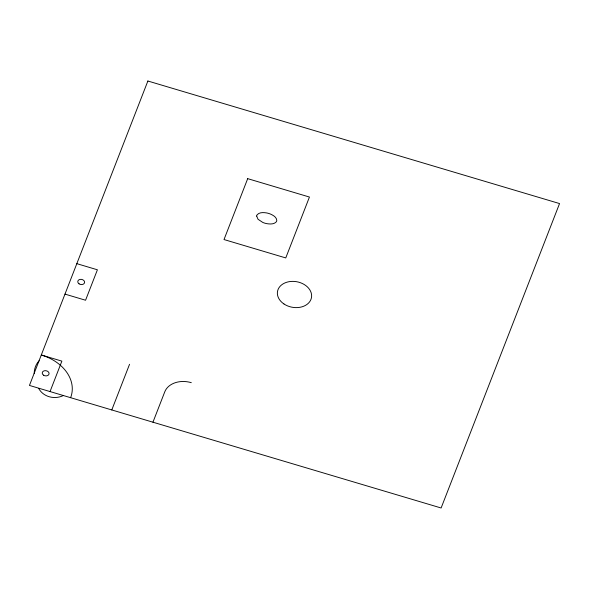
<?xml version="1.0" encoding="UTF-8"?>
<svg xmlns="http://www.w3.org/2000/svg" width="589" height="589" viewBox="0 0 589 589"><rect width="100%" height="100%" fill="white"/><g stroke="black" fill="none" stroke-linecap="round" stroke-linejoin="round"><path stroke-width="0.88" d="M34.199 373.448C34.25 368.81 35.863 364.098 39.146 360.748M50.036 391.567L61.874 361.123L41.296 354.99A43.144 32.41 10.4 0 1 70.614 397.693M111.785 409.951L129.551 364.282M152.949 422.203L164.795 391.759A21.572 16.205 10.4 0 1 191.3 382.666M63.288 395.558C54.748 399.747 43.476 397.126 38.749 388.541M76.828 263.666L97.406 269.791L85.567 300.235L64.981 294.11M256.679 216.075L258.019 219.263L262.775 222.428A15.388 11.559 10.4 0 0 266.979 223.68C270.056 224.144 273.937 224.409 276.241 221.898A4.638 3.482 10.4 0 0 276.778 220.514C276.697 217.245 273.303 215.36 270.682 214.16A15.388 11.559 10.4 0 0 266.478 212.909C263.401 212.445 259.521 212.18 257.216 214.691A4.638 3.482 10.4 0 0 256.679 216.075M147.883 81.01L29.45 385.434L441.117 507.99L559.55 203.566L147.883 81.01M247.697 178.658L224.011 239.546L285.761 257.93L309.446 197.043L247.697 178.658M283.979 303.983A17.258 12.965 10.4 0 0 311.471 297.622A17.258 12.965 10.4 0 0 288.043 281.895A17.258 12.965 10.4 0 0 283.979 303.983M79.088 283.846A3.453 2.592 10.4 0 0 84.588 282.573A3.453 2.592 10.4 0 0 79.905 279.429A3.453 2.592 10.4 0 0 79.088 283.846M43.557 375.178A3.453 2.592 10.4 0 0 49.056 373.905A3.453 2.592 10.4 0 0 44.374 370.761A3.453 2.592 10.4 0 0 43.557 375.178"/></g></svg>
